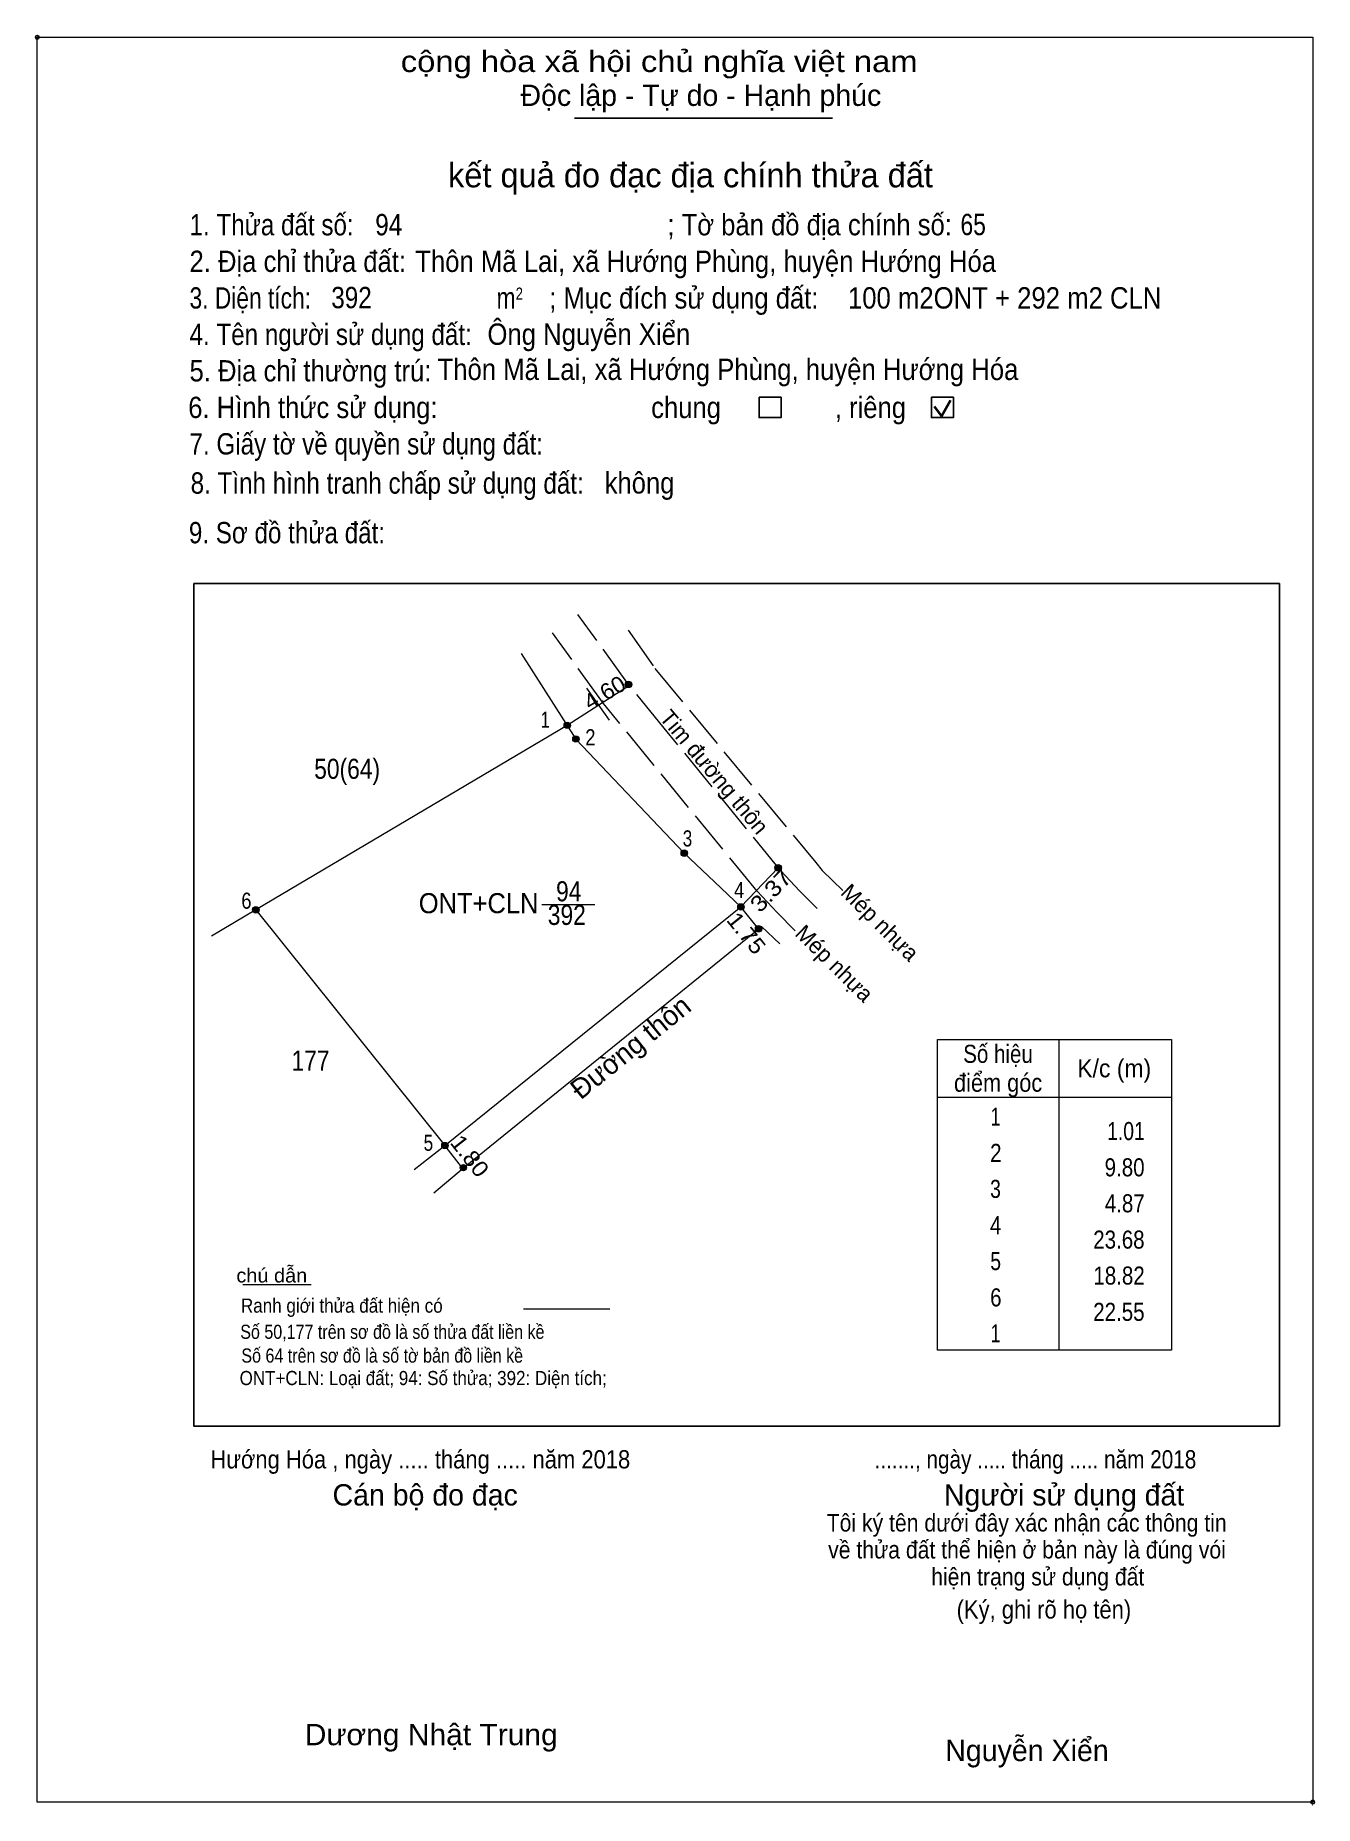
# Model space of a CAD drawing. Header units: metres. Extents: x 533764 to 534165, y 1847660 to 1847778.
# Drawn here: x 533763.7 to 533843.4, y 1847659.7 to 1847769.9 of the extents above.
import ezdxf
from ezdxf.enums import TextEntityAlignment as Align

# ---------------------------------------------------------------- set-up
doc = ezdxf.new("R2010")
doc.units = ezdxf.units.M
doc.header["$LTSCALE"] = 0.45
doc.header["$PDMODE"] = 32
doc.header["$PDSIZE"] = 0.225
doc.linetypes.add('LONG_DASHED', pattern=[7.5, 6, -1.5])
doc.linetypes.add('MEDIUM_DASHED', pattern=[4.5, 3, -1.5])
for name, color, linetype, lineweight in [('1', 7, 'MEDIUM_DASHED', 13), ('10', 7, 'Continuous', 13), ('17', 7, 'Continuous', 13), ('2', 7, 'Continuous', 25), ('22', 7, 'LONG_DASHED', 13), ('23', 7, 'Continuous', 13), ('6', 7, 'Continuous', 13), ('63', 7, 'Continuous', 13)]:
    doc.layers.add(name, color=color, linetype=linetype, lineweight=lineweight)

msp = doc.modelspace()

# ---------------------------------------------------------------- hatches: boundary and pattern name
at = {"layer": '63'}
for points in [[(533800.82, 1847729.5, 1), (533800.42, 1847729.5, 1)], [(533797, 1847726.95, 1), (533796.6, 1847726.95, 1)], [(533797.54, 1847726.1, 1), (533797.14, 1847726.1, 1)], [(533804.29, 1847718.99, 1), (533803.89, 1847718.99, 1)], [(533810.14, 1847718.08, 1), (533809.74, 1847718.08, 1)], [(533777.6, 1847715.46, 1), (533777.2, 1847715.46, 1)], [(533807.82, 1847715.64, 1), (533807.42, 1847715.64, 1)], [(533808.92, 1847714.28, 1), (533808.52, 1847714.28, 1)], [(533789.38, 1847700.78, 1), (533788.98, 1847700.78, 1)], [(533790.53, 1847699.4, 1), (533790.13, 1847699.4, 1)]]:
    msp.add_hatch(color=256, dxfattribs=at).paths.add_polyline_path(points)

# ---------------------------------------------------------------- linework, layer by layer
at = {"layer": '10'}
for p, q in [((533777.4, 1847715.46), (533789.18, 1847700.78)), ((533827.42, 1847707.39), (533827.42, 1847688.04))]:
    msp.add_line(p, q, dxfattribs=at)
for points in [[(533796.8, 1847726.95), (533777.4, 1847715.46), (533774.63, 1847713.82)], [(533787.26, 1847699.28), (533789.18, 1847700.78), (533807.62, 1847715.64)], [(533788.5, 1847697.84), (533790.33, 1847699.4), (533808.9, 1847714.43)]]:
    msp.add_lwpolyline(points, dxfattribs=at)
at = {"layer": '17'}
msp.add_line((533776.59, 1847692.13), (533780.84, 1847692.13), dxfattribs=at)
at = {"layer": '2'}
for p, q in [((533797.25, 1847764.77), (533813.33, 1847764.77)), ((533773.53, 1847735.79), (533841.18, 1847735.79)), ((533841.18, 1847735.79), (533841.18, 1847683.31))]:
    msp.add_line(p, q, dxfattribs=at)
at = {"layer": '2', "lineweight": 35}
for p, q in [((533820.12, 1847746.21), (533820.67, 1847747.2)), ((533819.67, 1847746.8), (533820.12, 1847746.21))]:
    msp.add_line(p, q, dxfattribs=at)
at = {"layer": '2', "lineweight": 13}
msp.add_lwpolyline([(533763.78, 1847769.81), (533843.25, 1847769.81), (533843.25, 1847659.89), (533763.78, 1847659.89)], close=True, dxfattribs=at)
at = {"layer": '2'}
for points in [[(533808.75, 1847747.39), (533810.12, 1847747.39), (533810.12, 1847746.12), (533808.75, 1847746.12)], [(533819.49, 1847747.39), (533820.86, 1847747.39), (533820.86, 1847746.12), (533819.49, 1847746.12)]]:
    msp.add_lwpolyline(points, close=True, dxfattribs=at)
msp.add_lwpolyline([(533841.18, 1847683.31), (533773.53, 1847683.31), (533773.53, 1847735.79)], dxfattribs=at)
for p in [(533763.78, 1847769.81), (533843.25, 1847659.89)]:
    msp.add_point(p, dxfattribs=at)
at = {"layer": '22'}
msp.add_line((533798, 1847729.27), (533799.41, 1847727.28), dxfattribs=at)
for points in [[(533802.84, 1847726.78), (533800.62, 1847729.5), (533797.47, 1847733.85)], [(533811.01, 1847714.16), (533809.87, 1847715.29), (533808.64, 1847716.62), (533799.07, 1847728.31), (533795.89, 1847732.71)], [(533800.59, 1847732.87), (533802.26, 1847730.5), (533812.28, 1847718.41)], [(533812.38, 1847715.55), (533811.27, 1847716.65), (533810.11, 1847717.9), (533802.84, 1847726.78)], [(533812.28, 1847718.41), (533812.68, 1847717.92), (533813.97, 1847716.66)]]:
    msp.add_lwpolyline(points, dxfattribs=at)
at = {"layer": '23'}
for p, q in [((533793.93, 1847731.43), (533797.34, 1847726.1)), ((533805.59, 1847717.57), (533807.62, 1847715.64)), ((533795.22, 1847715.79), (533798.52, 1847715.79)), ((533808.72, 1847714.28), (533807.62, 1847715.64)), ((533808.9, 1847714.43), (533810.05, 1847713.35)), ((533790.29, 1847699.36), (533789.18, 1847700.78))]:
    msp.add_line(p, q, dxfattribs=at)
msp.add_lwpolyline([(533797.34, 1847726.1), (533804.09, 1847718.99), (533805.59, 1847717.57)], dxfattribs=at)
at = {"layer": '6'}
msp.add_line((533794.07, 1847690.6), (533799.46, 1847690.6), dxfattribs=at)
at = {"layer": '63'}
for p, q in [((533800.68, 1847729.43), (533796.8, 1847726.95)), ((533809.94, 1847718.08), (533807.62, 1847715.64))]:
    msp.add_line(p, q, dxfattribs=at)
for points in [[(533827.42, 1847688.04), (533819.86, 1847688.04), (533819.86, 1847707.39), (533827.42, 1847707.39)], [(533827.42, 1847707.39), (533834.44, 1847707.39), (533834.44, 1847688.04), (533827.42, 1847688.04)], [(533819.86, 1847703.79), (533827.42, 1847703.79), (533834.44, 1847703.79)]]:
    msp.add_lwpolyline(points, dxfattribs=at)
for centre in [(533800.62, 1847729.5), (533796.8, 1847726.95), (533797.34, 1847726.1), (533804.09, 1847718.99), (533809.94, 1847718.08), (533777.4, 1847715.46), (533807.62, 1847715.64), (533808.72, 1847714.28), (533789.18, 1847700.78), (533790.33, 1847699.4)]:
    msp.add_circle(centre, 0.2, dxfattribs=at)

# ---------------------------------------------------------------- texts
at = {"layer": '1', "width": 0.85}
msp.add_text('392', height=1.25, dxfattribs=at).set_placement((533796.775, 1847714.52), align=Align.CENTER)
at = {"layer": '2'}
for s, height, width, p in [('cộng hòa xã hội chủ nghĩa việt nam', 1.326, 1.15, (533786.43, 1847767.64)), ('1. Thửa đất số:', 1.326, 0.85, (533773.27, 1847757.47)), ('94', 1.33, 0.85, (533784.84, 1847757.47)), ('; Tờ bản đồ địa chính số:', 1.326, 0.9, (533803.04, 1847757.47)), ('65', 1.33, 0.8, (533821.3, 1847757.48)), ('2. Địa chỉ thửa đất:', 1.326, 0.9, (533773.27, 1847755.19)), ('Thôn Mã Lai, xã Hướng Phùng, huyện Hướng Hóa', 1.33, 0.9, (533787.33, 1847755.19)), ('3. Diện tích:', 1.326, 0.8, (533773.27, 1847752.91)), ('392', 1.33, 0.85, (533782.1, 1847752.93)), ('m', 1.326, 0.8, (533792.4, 1847752.91)), ('2', 0.7579, 0.8, (533793.59, 1847753.46)), ('; Mục đích sử dụng đất:', 1.326, 0.9, (533795.68, 1847752.91)), ('100 m2ONT + 292 m2 CLN', 1.33, 0.9, (533814.29, 1847752.91)), ('4. Tên người sử dụng đất:', 1.326, 0.85, (533773.27, 1847750.64)), ('Ông Nguyễn Xiển', 1.33, 0.9, (533791.83, 1847750.65)), ('5. Địa chỉ thường trú:', 1.326, 0.9, (533773.27, 1847748.37)), ('Thôn Mã Lai, xã Hướng Phùng, huyện Hướng Hóa', 1.33, 0.9, (533788.72, 1847748.46)), ('6. Hình thức sử dụng:', 1.326, 0.9, (533773.19, 1847746.09)), ('chung                , riêng', 1.326, 0.9, (533802.03, 1847746.09)), ('7. Giấy tờ về quyền sử dụng đất:', 1.326, 0.85, (533773.27, 1847743.82)), ('8. Tình hình tranh chấp sử dụng đất: ', 1.327, 0.85, (533773.34, 1847741.38)), ('không', 1.327, 0.9, (533799.13, 1847741.39)), ('9. Sơ đồ thửa đất:', 1.326, 0.85, (533773.23, 1847738.29)), ('Hướng Hóa , ngày ..... tháng ..... năm 2018', 1.137, 0.9, (533774.57, 1847680.67)), ('......., ngày ..... tháng ..... năm 2018', 1.137, 0.85, (533815.95, 1847680.67)), ('(Ký, ghi rõ họ tên)', 1.137, 0.9, (533821.06, 1847671.32)), ('Dương Nhật Trung', 1.33, 1.05, (533780.45, 1847663.43))]:
    msp.add_text(s, height=height, dxfattribs=dict(at, width=width)).set_placement(p)
for s, height, p in [('Độc lập - Tự do - Hạnh phúc', 1.326, (533793.89, 1847765.53)), ('Cán bộ đo đạc', 1.327, (533782.18, 1847678.36)), ('Người sử dụng đất', 1.326, (533820.27, 1847678.36)), ('Nguyễn Xiển', 1.33, (533820.35, 1847662.44))]:
    msp.add_text(s, height=height, dxfattribs=at).set_placement(p)
for s, height, p in [('kết quả đo đạc địa chính thửa đất', 1.516, (533804.48, 1847760.46)), ('.', 0.379, (533843.2398, 1847659.67))]:
    msp.add_text(s, height=height, dxfattribs=at).set_placement(p, align=Align.CENTER)
at = {"layer": '2', "width": 0.9}
for s, p in [('Tôi ký tên dưới đây xác nhận các thông tin', (533825.425, 1847676.74)), ('về thửa đất thể hiện ở bản này là đúng vói', (533825.445, 1847675.06)), ('hiện trạng sử dụng đất', (533826.115, 1847673.38))]:
    msp.add_text(s, height=1.096, dxfattribs=at).set_placement(p, align=Align.CENTER)
at = {"layer": '23'}
for s, width, p in [('50(64)', 0.85, (533783.09, 1847723.62)), ('94', 0.85, (533796.895, 1847715.99)), ('ONT+CLN', 0.95, (533791.28, 1847715.25)), ('177', 0.85, (533780.805, 1847705.44))]:
    msp.add_text(s, height=1.25, dxfattribs=dict(at, width=width)).set_placement(p, align=Align.CENTER)
at = {"layer": '6'}
for s, height, width, p in [('chú dẫn', 0.8829, 1.05, (533776.19, 1847692.25)), ('Ranh giới thửa đất hiện có ', 0.8829, 0.9, (533776.47, 1847690.37)), ('Số 50,177 trên sơ đồ là số thửa đất liền kề', 0.88, 0.85, (533776.43, 1847688.74)), ('Số 64 trên sơ đồ là số tờ bản đồ liền kề', 0.88, 0.85, (533776.5, 1847687.26)), ('ONT+CLN: Loại đất; 94: Số thửa; 392: Diện tích;', 0.88, 0.9, (533776.39, 1847685.86))]:
    msp.add_text(s, height=height, dxfattribs=dict(at, width=width)).set_placement(p)
at = {"layer": '63'}
for s, height, rotation, width, p in [('4.60', 1, 30.637, 1.05, (533799.3852, 1847728.5556)), ('3.37', 0.9998, 46.444, 1.15, (533809.8492, 1847716.3055)), ('1.75', 1, 308.967, 1.1, (533807.5708, 1847713.6944)), ('1.80', 1, 308.014, 1.1, (533790.3357, 1847699.8229))]:
    msp.add_text(s, height=height, rotation=rotation, dxfattribs=dict(at, width=width)).set_placement(p, align=Align.CENTER)
for s, height, width, p in [(' 1', 1, 0.75, (533795.71, 1847726.8)), (' 2', 1, 0.85, (533798.56, 1847725.71)), (' 3', 1, 0.8, (533804.59, 1847719.41)), (' 6', 1, 0.85, (533777.13, 1847715.53)), (' 4', 1, 0.85, (533807.83, 1847716.19)), ('1.01', 1.125, 0.8, (533832.78, 1847701.12)), (' 5', 1, 0.8, (533788.45, 1847700.45)), ('9.80', 1.125, 0.85, (533832.77, 1847698.86)), ('4.87', 1.125, 0.85, (533832.78, 1847696.62)), ('23.68', 1.125, 0.85, (533832.77, 1847694.36)), ('18.82', 1.125, 0.85, (533832.78, 1847692.12)), ('22.55', 1.125, 0.85, (533832.77, 1847689.86))]:
    msp.add_text(s, height=height, dxfattribs=dict(at, width=width)).set_placement(p, align=Align.RIGHT)
for s, height, rotation, p in [('Tim đường thôn', 0.9997, 310.079, (533805.573, 1847723.7268)), ('Mép nhựa', 1, 315.434, (533815.9341, 1847714.3192)), ('Mép nhựa', 1, 315.434, (533813.0941, 1847711.7692)), ('Đường thôn', 1.25, 38.996, (533801.1367, 1847706.4183))]:
    msp.add_text(s, height=height, rotation=rotation, dxfattribs=at).set_placement(p, align=Align.CENTER)
for s, width, p in [('Số hiệu', 0.85, (533823.64, 1847705.93)), ('K/c (m)', 0.95, (533830.88, 1847705.03)), ('điểm góc', 0.9, (533823.645, 1847704.13)), (' 1', 0.75, (533823.325, 1847702.02)), (' 2', 0.85, (533823.325, 1847699.76)), (' 3', 0.8, (533823.315, 1847697.52)), (' 4', 0.85, (533823.315, 1847695.26)), (' 5', 0.8, (533823.325, 1847693.02)), (' 6', 0.85, (533823.325, 1847690.76)), (' 1', 0.75, (533823.325, 1847688.52))]:
    msp.add_text(s, height=1.125, dxfattribs=dict(at, width=width)).set_placement(p, align=Align.CENTER)

doc.saveas('drawing.dxf')
